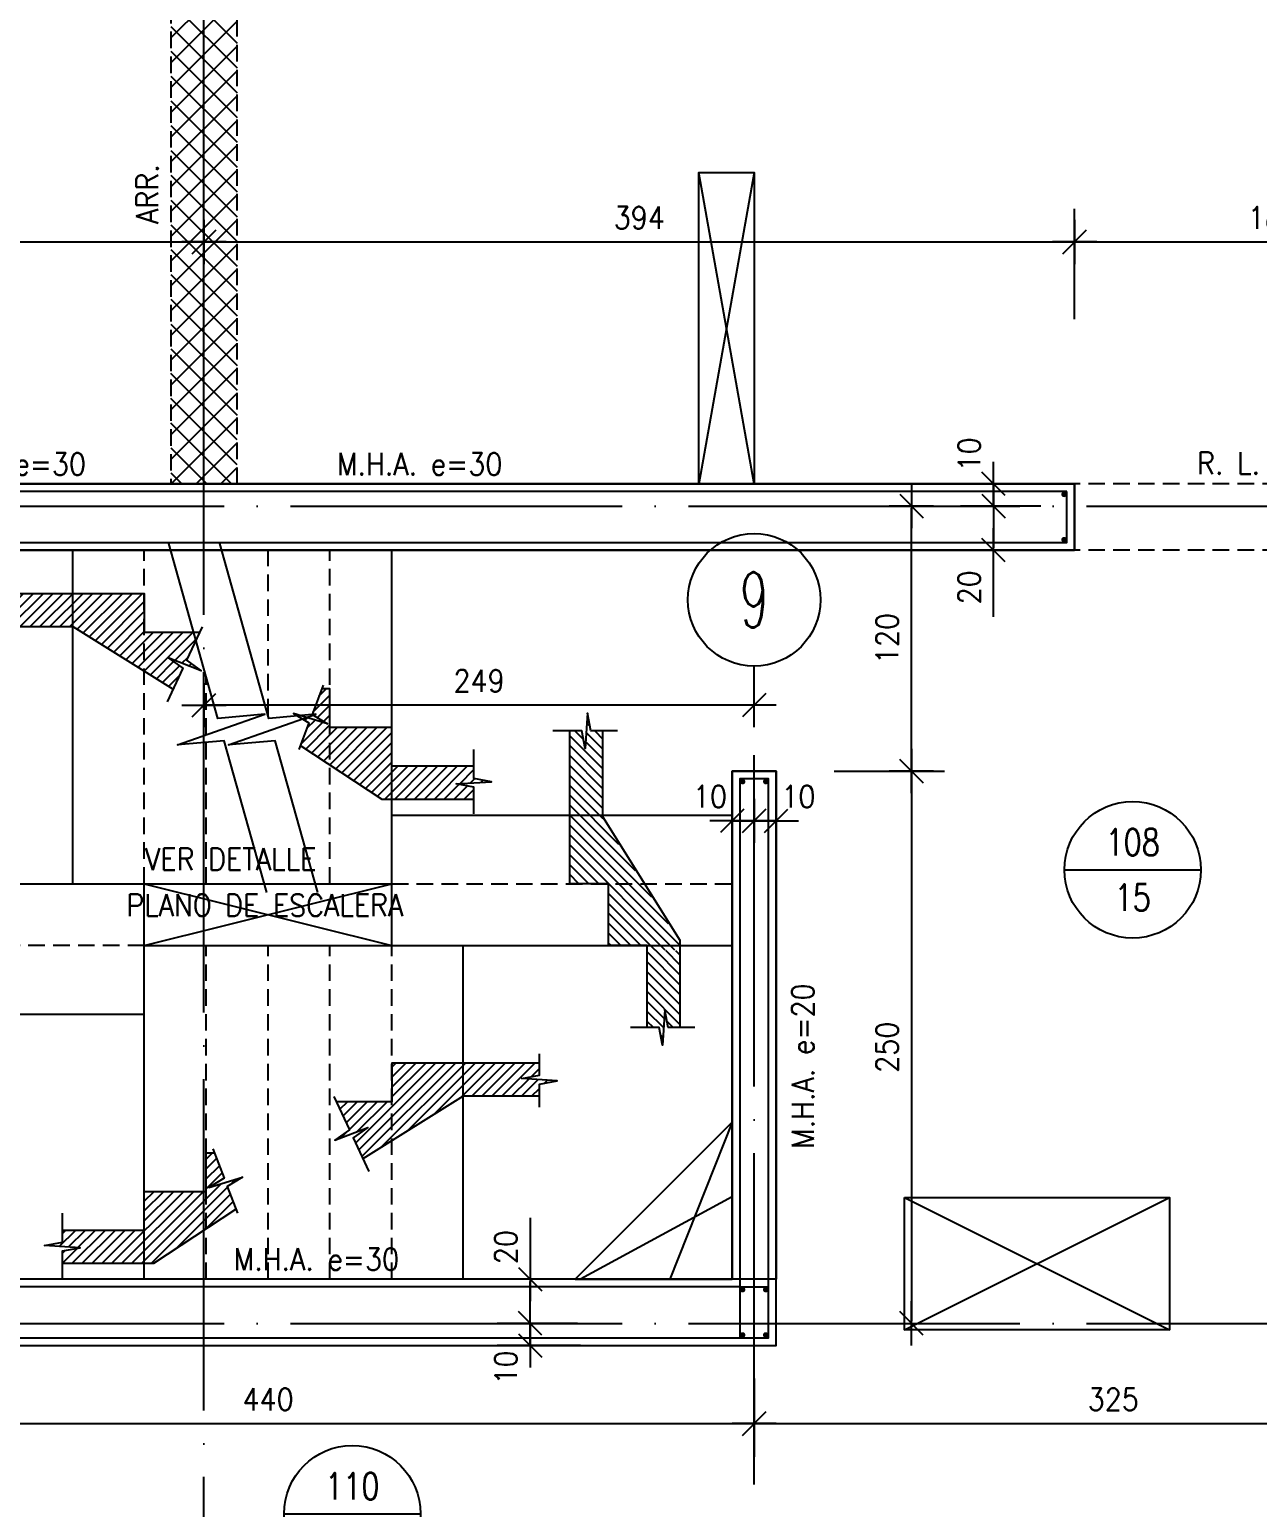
# Model space of a CAD drawing. Extents: x 2771 to 13802, y -1997 to 16878.
# Drawn here: x 5990 to 6545, y 5444 to 6113 of the extents above; entities that cross this region are included whole.
import ezdxf
from ezdxf.enums import TextEntityAlignment as Align

# ---------------------------------------------------------------- set-up
doc = ezdxf.new("R2010")
doc.units = 0
doc.header["$LTSCALE"] = 60
doc.header["$PDMODE"] = 1
doc.linetypes.add('EJES', pattern=[3, 2.5, -0.25, 0, -0.25])
doc.linetypes.add('HIDDEN2', pattern=[0.1875, 0.125, -0.0625])
doc.layers.get('0').update_dxf_attribs({"linetype": 'CONTINUOUS'})
doc.layers.get('DEFPOINTS').update_dxf_attribs({"linetype": 'CONTINUOUS'})
for name, color, linetype in [('AREA_MUROS', 6, 'CONTINUOUS'), ('ARRANQUES', 9, 'CONTINUOUS'), ('CAJA', 1, 'CONTINUOUS'), ('CAJAP', 3, 'HIDDEN2'), ('COTAS', 3, 'CONTINUOUS'), ('CRUCES', 9, 'CONTINUOUS'), ('EJES', 1, 'EJES'), ('MALLA', 1, 'CONTINUOUS'), ('MUROS', 4, 'CONTINUOUS'), ('REFUERZOS', 3, 'HIDDEN2'), ('SECCION', 1, 'CONTINUOUS'), ('SHAFT', 1, 'CONTINUOUS'), ('TEXTOS', 2, 'CONTINUOUS'), ('VIGAS', 2, 'CONTINUOUS')]:
    doc.layers.add(name, color=color, linetype=linetype)
doc.layers.add('RLA-LOSAS', color=3, linetype='CONTINUOUS', lineweight=9)
doc.styles.add('COTAS', font='romans.shx', dxfattribs={"width": 0.9})
doc.styles.add('ROMANS', font='romans.shx', dxfattribs={"width": 0.9, "height": 10})
doc.dimstyles.new('50', dxfattribs={"dimtxt": 10, "dimasz": 1, "dimexe": 15, "dimexo": 0, "dimgap": 6, "dimtad": 1, "dimdec": 8, "dimdsep": 46, "dimtxsty": 'COTAS', "dimblk": '$COTA$', "dimcen": 0.09, "dimdle": 10, "dimclrd": 256, "dimclre": 256, "dimclrt": 2, "dimadec": 0, "dimazin": 0, "dimtfac": 1, "dimtdec": 8, "dimtmove": 0, "dimatfit": 2, "dimfxl": 35, "dimfxlon": 1, "dimtolj": 1, "dimarcsym": 0})

# ---------------------------------------------------------------- blocks, each defined once
blk = doc.blocks.new('$COTA$')
at = {"layer": 'COTAS'}
for p, q in [((0, -10), (0, 10)), ((10, 0), (-10, 0)), ((5.3, 5.3), (-5.3, -5.3))]:
    blk.add_line(p, q, dxfattribs=at)
blk = doc.blocks.new('*D32')
at = {"layer": 'COTAS', "lineweight": -2, "transparency": 16777216}
for p, q in [((5877.46, 5502.7), (5877.46, 5467.31)), ((6317.46, 5502.7), (6317.46, 5467.31)), ((5878.46, 5482.31), (6316.46, 5482.31))]:
    blk.add_line(p, q, dxfattribs=at)
at = {"layer": 'DEFPOINTS', "color": 0, "transparency": 16777216}
for p in [(5877.46, 5502.7), (6317.46, 5502.7), (6317.46, 5482.31)]:
    blk.add_point(p, dxfattribs=at)
at = {"layer": 'COTAS', "lineweight": -2, "transparency": 16777216, "rotation": 180}
blk.add_blockref('$COTA$', (5877.46, 5482.31), dxfattribs=at)
at = {"layer": 'COTAS', "lineweight": -2, "transparency": 16777216}
blk.add_blockref('$COTA$', (6317.46, 5482.31), dxfattribs=at)
at = {"layer": 'COTAS', "color": 2, "transparency": 16777216, "insert": (6097.46, 5493.31), "char_height": 10, "attachment_point": 5, "style": 'COTAS'}
blk.add_mtext('\\A1;440', dxfattribs=at)
blk = doc.blocks.new('*D34')
at = {"layer": 'COTAS', "lineweight": -2, "transparency": 16777216}
for p, q in [((6353.61, 5777.71), (6403.61, 5777.71)), ((6388.61, 5776.71), (6388.61, 5528.71)), ((6385.46, 5527.71), (6403.61, 5527.71))]:
    blk.add_line(p, q, dxfattribs=at)
at = {"layer": 'DEFPOINTS', "color": 0, "transparency": 16777216}
for p in [(6327.46, 5777.71), (6385.46, 5527.71), (6388.61, 5527.71)]:
    blk.add_point(p, dxfattribs=at)
at = {"layer": 'COTAS', "lineweight": -2, "transparency": 16777216}
for p, rotation in [((6388.61, 5777.71), 90), ((6388.61, 5527.71), 270)]:
    blk.add_blockref('$COTA$', p, dxfattribs=dict(at, rotation=rotation))
at = {"layer": 'COTAS', "color": 2, "transparency": 16777216, "insert": (6377.61, 5652.71), "char_height": 10, "attachment_point": 5, "rotation": 90, "style": 'COTAS'}
blk.add_mtext('\\A1;250', dxfattribs=at)
blk = doc.blocks.new('*D60')
at = {"layer": 'COTAS', "lineweight": -2, "transparency": 16777216}
for p, q in [((5877.46, 5982.23), (5877.46, 6032.23)), ((6068.46, 5982.23), (6068.46, 6032.23)), ((5878.46, 6017.23), (6067.46, 6017.23))]:
    blk.add_line(p, q, dxfattribs=at)
at = {"layer": 'DEFPOINTS', "color": 0, "transparency": 16777216}
for p in [(6068.46, 6017.23), (5877.46, 5972.07), (6068.46, 5972.4)]:
    blk.add_point(p, dxfattribs=at)
at = {"layer": 'COTAS', "lineweight": -2, "transparency": 16777216, "rotation": 180}
blk.add_blockref('$COTA$', (5877.46, 6017.23), dxfattribs=at)
at = {"layer": 'COTAS', "lineweight": -2, "transparency": 16777216}
blk.add_blockref('$COTA$', (6068.46, 6017.23), dxfattribs=at)
at = {"layer": 'COTAS', "color": 2, "transparency": 16777216, "insert": (5972.96, 6028.23), "char_height": 10, "attachment_point": 5, "style": 'COTAS'}
blk.add_mtext('\\A1;191', dxfattribs=at)
blk = doc.blocks.new('*D61')
at = {"layer": 'COTAS', "lineweight": -2, "transparency": 16777216}
for p, q in [((6068.46, 5982.23), (6068.46, 6032.23)), ((6462.46, 5982.23), (6462.46, 6032.23)), ((6069.46, 6017.23), (6461.46, 6017.23))]:
    blk.add_line(p, q, dxfattribs=at)
at = {"layer": 'DEFPOINTS', "color": 0, "transparency": 16777216}
for p in [(6462.46, 6017.23), (6462.46, 5974.4), (6068.46, 5972.4)]:
    blk.add_point(p, dxfattribs=at)
at = {"layer": 'COTAS', "lineweight": -2, "transparency": 16777216, "rotation": 180}
blk.add_blockref('$COTA$', (6068.46, 6017.23), dxfattribs=at)
at = {"layer": 'COTAS', "lineweight": -2, "transparency": 16777216}
blk.add_blockref('$COTA$', (6462.46, 6017.23), dxfattribs=at)
at = {"layer": 'COTAS', "color": 2, "transparency": 16777216, "insert": (6265.46, 6028.23), "char_height": 10, "attachment_point": 5, "style": 'COTAS'}
blk.add_mtext('\\A1;394', dxfattribs=at)
blk = doc.blocks.new('$EJE$')
at = {"color": 6}
blk.add_circle((0, 0), 30, dxfattribs=at)
at = {"color": 6, "style": 'COTAS', "width": 0.6}
blk.add_attdef('EJE', text='', height=25, dxfattribs=at).set_placement((0, 0), align=Align.MIDDLE)
blk = doc.blocks.new('*D124')
at = {"layer": 'COTAS', "lineweight": -2, "transparency": 16777216}
for p, q in [((6317.46, 5743.21), (6317.46, 5770.2)), ((6327.46, 5741.86), (6327.46, 5770.2)), ((6316.46, 5755.2), (6315.46, 5755.2)), ((6317.46, 5755.2), (6327.46, 5755.2)), ((6328.46, 5755.2), (6329.46, 5755.2))]:
    blk.add_line(p, q, dxfattribs=at)
at = {"layer": 'DEFPOINTS', "color": 0, "transparency": 16777216}
for p in [(6327.46, 5755.2), (6317.46, 5743.21), (6327.46, 5741.86)]:
    blk.add_point(p, dxfattribs=at)
at = {"layer": 'COTAS', "lineweight": -2, "transparency": 16777216}
blk.add_blockref('$COTA$', (6317.46, 5755.2), dxfattribs=at)
at = {"layer": 'COTAS', "lineweight": -2, "transparency": 16777216, "rotation": 180}
blk.add_blockref('$COTA$', (6327.46, 5755.2), dxfattribs=at)
at = {"layer": 'COTAS', "color": 2, "transparency": 16777216, "insert": (6337.46, 5766.2), "char_height": 10, "attachment_point": 5, "style": 'COTAS'}
blk.add_mtext('\\A1;10', dxfattribs=at)
blk = doc.blocks.new('*D131')
at = {"layer": 'COTAS', "lineweight": -2, "transparency": 16777216}
for p, q in [((6462.46, 5982.23), (6462.46, 6032.23)), ((6642.46, 5982.28), (6642.46, 6032.23)), ((6463.46, 6017.23), (6641.46, 6017.23))]:
    blk.add_line(p, q, dxfattribs=at)
at = {"layer": 'DEFPOINTS', "color": 0, "transparency": 16777216}
for p in [(6642.46, 6017.23), (6642.46, 5982.28), (6462.46, 5975.9)]:
    blk.add_point(p, dxfattribs=at)
at = {"layer": 'COTAS', "lineweight": -2, "transparency": 16777216, "rotation": 180}
blk.add_blockref('$COTA$', (6462.46, 6017.23), dxfattribs=at)
at = {"layer": 'COTAS', "lineweight": -2, "transparency": 16777216}
blk.add_blockref('$COTA$', (6642.46, 6017.23), dxfattribs=at)
at = {"layer": 'COTAS', "color": 2, "transparency": 16777216, "insert": (6552.46, 6028.23), "char_height": 10, "attachment_point": 5, "style": 'COTAS'}
blk.add_mtext('\\A1;180', dxfattribs=at)
blk = doc.blocks.new('*D136')
at = {"layer": 'COTAS', "lineweight": -2, "transparency": 16777216}
for p, q in [((6317.46, 5502.7), (6317.46, 5467.31)), ((6642.46, 5502.7), (6642.46, 5467.31)), ((6318.46, 5482.31), (6641.46, 5482.31))]:
    blk.add_line(p, q, dxfattribs=at)
at = {"layer": 'DEFPOINTS', "color": 0, "transparency": 16777216}
for p in [(6317.46, 5502.7), (6642.46, 5502.7), (6642.46, 5482.31)]:
    blk.add_point(p, dxfattribs=at)
at = {"layer": 'COTAS', "lineweight": -2, "transparency": 16777216, "rotation": 180}
blk.add_blockref('$COTA$', (6317.46, 5482.31), dxfattribs=at)
at = {"layer": 'COTAS', "lineweight": -2, "transparency": 16777216}
blk.add_blockref('$COTA$', (6642.46, 5482.31), dxfattribs=at)
at = {"layer": 'COTAS', "color": 2, "transparency": 16777216, "insert": (6479.96, 5493.31), "char_height": 10, "attachment_point": 5, "style": 'COTAS'}
blk.add_mtext('\\A1;325', dxfattribs=at)
blk = doc.blocks.new('*D146')
at = {"layer": 'COTAS', "lineweight": -2, "transparency": 16777216}
for p, q in [((6237.55, 5527.71), (6201.09, 5527.71)), ((6216.09, 5528.71), (6216.09, 5529.71)), ((6216.09, 5527.71), (6216.09, 5517.71)), ((6238.91, 5517.71), (6201.09, 5517.71)), ((6216.09, 5516.71), (6216.09, 5515.71))]:
    blk.add_line(p, q, dxfattribs=at)
at = {"layer": 'DEFPOINTS', "color": 0, "transparency": 16777216}
for p in [(6237.55, 5527.71), (6216.09, 5517.71), (6238.91, 5517.71)]:
    blk.add_point(p, dxfattribs=at)
at = {"layer": 'COTAS', "lineweight": -2, "transparency": 16777216}
for p, rotation in [((6216.09, 5527.71), 270), ((6216.09, 5517.71), 90)]:
    blk.add_blockref('$COTA$', p, dxfattribs=dict(at, rotation=rotation))
at = {"layer": 'COTAS', "color": 2, "transparency": 16777216, "insert": (6205.09, 5507.71), "char_height": 10, "attachment_point": 5, "rotation": 90, "style": 'COTAS'}
blk.add_mtext('\\A1;10', dxfattribs=at)
blk = doc.blocks.new('*D149')
at = {"layer": 'COTAS', "lineweight": -2, "transparency": 16777216}
for p, q in [((6448.61, 5907.71), (6410.8, 5907.71)), ((6425.8, 5908.71), (6425.8, 5909.71)), ((6425.8, 5897.71), (6425.8, 5907.71)), ((6447.25, 5897.71), (6410.8, 5897.71)), ((6425.8, 5896.71), (6425.8, 5895.71))]:
    blk.add_line(p, q, dxfattribs=at)
at = {"layer": 'DEFPOINTS', "color": 0, "transparency": 16777216}
for p in [(6425.8, 5907.71), (6448.61, 5907.71), (6447.25, 5897.71)]:
    blk.add_point(p, dxfattribs=at)
at = {"layer": 'COTAS', "lineweight": -2, "transparency": 16777216}
for p, rotation in [((6425.8, 5907.71), 270), ((6425.8, 5897.71), 90)]:
    blk.add_blockref('$COTA$', p, dxfattribs=dict(at, rotation=rotation))
at = {"layer": 'COTAS', "color": 2, "transparency": 16777216, "insert": (6414.8, 5921.06), "char_height": 10, "attachment_point": 5, "rotation": 90, "style": 'COTAS'}
blk.add_mtext('\\A1;10', dxfattribs=at)
blk = doc.blocks.new('*D176')
at = {"layer": 'COTAS', "lineweight": -2, "transparency": 16777216}
for p, q in [((6216.09, 5575.49), (6216.09, 5547.71)), ((6238.91, 5547.71), (6201.09, 5547.71)), ((6216.09, 5528.71), (6216.09, 5546.71)), ((6237.55, 5527.71), (6201.09, 5527.71))]:
    blk.add_line(p, q, dxfattribs=at)
at = {"layer": 'DEFPOINTS', "color": 0, "transparency": 16777216}
for p in [(6216.09, 5547.71), (6238.91, 5547.71), (6237.55, 5527.71)]:
    blk.add_point(p, dxfattribs=at)
at = {"layer": 'COTAS', "lineweight": -2, "transparency": 16777216}
for p, rotation in [((6216.09, 5547.71), 90), ((6216.09, 5527.71), 270)]:
    blk.add_blockref('$COTA$', p, dxfattribs=dict(at, rotation=rotation))
at = {"layer": 'COTAS', "color": 2, "transparency": 16777216, "insert": (6205.09, 5562.21), "char_height": 10, "attachment_point": 5, "rotation": 90, "style": 'COTAS'}
blk.add_mtext('\\A1;20', dxfattribs=at)
blk = doc.blocks.new('*D178')
at = {"layer": 'COTAS', "lineweight": -2, "transparency": 16777216}
for p, q in [((6068.46, 5806.57), (6068.46, 5822.52)), ((6317.46, 5806.57), (6317.46, 5822.52)), ((6316.46, 5807.52), (6069.46, 5807.52))]:
    blk.add_line(p, q, dxfattribs=at)
at = {"layer": 'DEFPOINTS', "color": 0, "transparency": 16777216}
for p in [(6068.46, 5807.52), (6068.46, 5806.57), (6317.46, 5806.57)]:
    blk.add_point(p, dxfattribs=at)
at = {"layer": 'COTAS', "lineweight": -2, "transparency": 16777216, "rotation": 180}
blk.add_blockref('$COTA$', (6068.46, 5807.52), dxfattribs=at)
at = {"layer": 'COTAS', "lineweight": -2, "transparency": 16777216}
blk.add_blockref('$COTA$', (6317.46, 5807.52), dxfattribs=at)
at = {"layer": 'COTAS', "color": 2, "transparency": 16777216, "insert": (6192.96, 5818.52), "char_height": 10, "attachment_point": 5, "style": 'COTAS'}
blk.add_mtext('\\A1;249', dxfattribs=at)
blk = doc.blocks.new('*D180')
at = {"layer": 'COTAS', "lineweight": -2, "transparency": 16777216}
for p, q in [((6307.46, 5741.86), (6307.46, 5770.2)), ((6317.46, 5743.21), (6317.46, 5770.2)), ((6306.46, 5755.2), (6305.46, 5755.2)), ((6317.46, 5755.2), (6307.46, 5755.2)), ((6318.46, 5755.2), (6319.46, 5755.2))]:
    blk.add_line(p, q, dxfattribs=at)
at = {"layer": 'DEFPOINTS', "color": 0, "transparency": 16777216}
for p in [(6307.46, 5755.2), (6307.46, 5741.86), (6317.46, 5743.21)]:
    blk.add_point(p, dxfattribs=at)
at = {"layer": 'COTAS', "lineweight": -2, "transparency": 16777216}
blk.add_blockref('$COTA$', (6307.46, 5755.2), dxfattribs=at)
at = {"layer": 'COTAS', "lineweight": -2, "transparency": 16777216, "rotation": 180}
blk.add_blockref('$COTA$', (6317.46, 5755.2), dxfattribs=at)
at = {"layer": 'COTAS', "color": 2, "transparency": 16777216, "insert": (6297.46, 5766.2), "char_height": 10, "attachment_point": 5, "style": 'COTAS'}
blk.add_mtext('\\A1;10', dxfattribs=at)
blk = doc.blocks.new('*D188')
at = {"layer": 'COTAS', "lineweight": -2, "transparency": 16777216}
for p, q in [((6447.25, 5897.71), (6410.8, 5897.71)), ((6425.8, 5896.71), (6425.8, 5878.71)), ((6449.97, 5877.71), (6410.8, 5877.71)), ((6425.8, 5847.59), (6425.8, 5877.71))]:
    blk.add_line(p, q, dxfattribs=at)
at = {"layer": 'DEFPOINTS', "color": 0, "transparency": 16777216}
for p in [(6447.25, 5897.71), (6425.8, 5877.71), (6449.97, 5877.71)]:
    blk.add_point(p, dxfattribs=at)
at = {"layer": 'COTAS', "lineweight": -2, "transparency": 16777216}
for p, rotation in [((6425.8, 5897.71), 90), ((6425.8, 5877.71), 270)]:
    blk.add_blockref('$COTA$', p, dxfattribs=dict(at, rotation=rotation))
at = {"layer": 'COTAS', "color": 2, "transparency": 16777216, "insert": (6414.8, 5860.88), "char_height": 10, "attachment_point": 5, "rotation": 90, "style": 'COTAS'}
blk.add_mtext('\\A1;20', dxfattribs=at)
blk = doc.blocks.new('LOSA')
at = {"color": 6, "linetype": 'Continuous'}
blk.add_line((-30.89, 0), (30.89, 0), dxfattribs=at)
at = {"color": 3, "linetype": 'Continuous'}
blk.add_circle((0, 0), 30.89, dxfattribs=at)
at = {"color": 2, "style": 'COTAS', "width": 0.8}
for tag, p in [('NUMERO', (0, 12.5)), ('E', (0, -12.5))]:
    blk.add_attdef(tag, text='', height=12, dxfattribs=at).set_placement(p, align=Align.MIDDLE)
at = {"layer": 'RLA-LOSAS', "style": 'COTAS', "flags": 1}
blk.add_attdef('DIRVER', text='', height=8.09, rotation=90, dxfattribs=at).set_placement((-30.45, 39.97), align=Align.MIDDLE)
at = {"layer": 'RLA-LOSAS', "linetype": 'ByBlock', "style": 'COTAS', "flags": 1}
blk.add_attdef('CUAVER', text='', height=8.09, rotation=90, dxfattribs=at).set_placement((-49.66, -4.86), align=Align.MIDDLE)
at = {"layer": 'RLA-LOSAS', "style": 'COTAS', "flags": 1}
blk.add_attdef('DIRHOR', text='', height=8.09, dxfattribs=at).set_placement((37.86, -29.26), align=Align.MIDDLE)
at = {"layer": 'RLA-LOSAS', "linetype": 'ByBlock', "style": 'COTAS', "flags": 1}
blk.add_attdef('CUAHOR', text='', height=8.09, dxfattribs=at).set_placement((-9.45, -47.67), align=Align.MIDDLE)
at = {"layer": 'RLA-LOSAS', "style": 'COTAS', "width": 0.7, "flags": 1}
blk.add_attdef('CONTRAFLECHA', text='', height=10, dxfattribs=at).set_placement((0, -67.5), align=Align.MIDDLE)
blk = doc.blocks.new('*D252')
at = {"layer": 'COTAS', "lineweight": -2, "transparency": 16777216}
for p, q in [((6353.61, 5897.71), (6403.61, 5897.71)), ((6388.61, 5778.71), (6388.61, 5896.71)), ((6353.61, 5777.71), (6403.61, 5777.71))]:
    blk.add_line(p, q, dxfattribs=at)
at = {"layer": 'DEFPOINTS', "color": 0, "transparency": 16777216}
for p in [(6350.61, 5897.71), (6388.61, 5897.71), (6353.61, 5777.71)]:
    blk.add_point(p, dxfattribs=at)
at = {"layer": 'COTAS', "lineweight": -2, "transparency": 16777216}
for p, rotation in [((6388.61, 5897.71), 90), ((6388.61, 5777.71), 270)]:
    blk.add_blockref('$COTA$', p, dxfattribs=dict(at, rotation=rotation))
at = {"layer": 'COTAS', "color": 2, "transparency": 16777216, "insert": (6377.61, 5837.71), "char_height": 10, "attachment_point": 5, "rotation": 90, "style": 'COTAS'}
blk.add_mtext('\\A1;120', dxfattribs=at)

msp = doc.modelspace()

# ---------------------------------------------------------------- hatches: boundary and pattern name
at = {"layer": 'ARRANQUES'}
h = msp.add_hatch(dxfattribs=at)
h.set_pattern_fill('ANSI37', color=9, scale=2.5, style=0)
h.paths.add_polyline_path([(6068.45585631, 6123.70691493), (6053.45585631, 6123.70691493), (6053.45585631, 5907.70691493), (6068.45585631, 5907.70691493)])
h.paths.add_polyline_path([(6083.45585631, 6123.70691493), (6068.45585631, 6123.70691493), (6068.45585631, 5907.70691493), (6083.45585631, 5907.70691493)])
at = {"layer": 'SECCION'}
h = msp.add_hatch(dxfattribs=at)
h.set_pattern_fill('ANSI31', color=9)
h.set_pattern_definition([(45, (-114726.9315, -71005.0008), (-2.24506403, 2.24506403), [])])
h.paths.add_polyline_path([(6009.15391292, 5843.11697482), (6009.15391292, 5858.11697482), (6041.45585631, 5858.11697482), (6041.45585631, 5822.92826019)])
h.paths.add_polyline_path([(5974.68267339, 5852.61697482), (5974.68267339, 5858.11697482), (6009.15391292, 5858.11697482), (6009.15391292, 5843.11697482), (5974.68267339, 5843.11697482), (5974.68267339, 5848.61697482), (5966.68267339, 5850.11697482), (5982.68267339, 5851.11697482)])
h.paths.add_polyline_path([(6066.49854055, 5840.61697482), (6060.59057828, 5827.89003778), (6067.21528044, 5823.16105045), (6052.28165903, 5828.99088334), (6058.9063612, 5824.261896), (6054.50214493, 5814.77432981), (6041.45585631, 5822.92826019), (6041.45585631, 5840.61697482)])
h = msp.add_hatch(dxfattribs=at)
h.set_pattern_fill('ANSI31', color=9)
h.set_pattern_definition([(45, (-3412.9374, -1005.3148), (-2.245064, 2.245064), [])])
h.paths.add_polyline_path([(6112.03259617, 5789.34290631), (6115.92415618, 5799.59364378), (6108.9773685, 5803.83535816), (6124.29062891, 5799.09151419), (6117.34384122, 5803.33322857), (6121.73201107, 5814.89208334), (6125.45585631, 5814.89208334), (6125.45585631, 5797.39208334), (6153.45585631, 5797.39208334), (6153.45585631, 5779.89208334), (6190.56190981, 5779.89208334), (6190.56190981, 5774.39208334), (6198.56190981, 5772.89208334), (6182.56190981, 5771.89208334), (6190.56190981, 5770.39208334), (6190.56190981, 5764.89208334), (6149.15391292, 5764.89208334)])
h = msp.add_hatch(dxfattribs=at)
h.set_pattern_fill('ANSI31', color=9, angle=90)
h.set_pattern_definition([(135, (1503.361, -5), (-2.245064, -2.245064), [])])
h.paths.add_polyline_path([(6249.0070609, 5795.87691061), (6243.5070609, 5795.87691061), (6242.0070609, 5803.87691061), (6241.0070609, 5787.87691061), (6239.5070609, 5795.87691061), (6234.0070609, 5795.87691061), (6234.0070609, 5757.70691493), (6249.0070609, 5757.70691493)])
h.paths.add_polyline_path([(6249.0070609, 5756.00885833), (6249.0070609, 5757.70691493), (6234.0070609, 5757.70691493), (6234.0070609, 5726.70691493), (6251.5070609, 5726.70691493), (6267.32077552, 5726.70691493)])
h.paths.add_polyline_path([(6251.5070609, 5698.70691493), (6269.0070609, 5698.70691493), (6269.0070609, 5696.70691493), (6269.3373941, 5696.70691493), (6284.0070609, 5696.20691493), (6284.0070609, 5700.00885833), (6267.32077552, 5726.70691493), (6251.5070609, 5726.70691493)])
h.paths.add_polyline_path([(6278.5070609, 5661.60086144), (6284.0070609, 5661.60086144), (6284.0070609, 5696.70691493), (6269.0070609, 5696.70691493), (6269.0070609, 5661.60086144), (6274.5070609, 5661.60086144), (6276.0070609, 5653.60086144), (6277.0070609, 5669.60086144)])
h = msp.add_hatch(dxfattribs=at)
h.set_pattern_fill('ANSI31', color=9)
h.set_pattern_definition([(45, (-114751.464, -71217.6046), (-2.24506403, 2.24506403), [])])
h.paths.add_polyline_path([(6185.75779971, 5630.51314103), (6185.75779971, 5645.51314103), (6153.45585631, 5645.51314103), (6153.45585631, 5610.32442641)])
h.paths.add_polyline_path([(6220.22903924, 5640.01314103), (6220.22903924, 5645.51314103), (6185.75779971, 5645.51314103), (6185.75779971, 5630.51314103), (6220.22903924, 5630.51314103), (6220.22903924, 5636.01314103), (6228.22903924, 5637.51314103), (6212.22903924, 5638.51314103)])
h.paths.add_polyline_path([(6128.41317207, 5628.01314103), (6134.32113435, 5615.286204), (6127.69643218, 5610.55721666), (6142.6300536, 5616.38704955), (6136.00535143, 5611.65806221), (6140.4095677, 5602.17049602), (6153.45585631, 5610.32442641), (6153.45585631, 5628.01314103)])
h = msp.add_hatch(dxfattribs=at)
h.set_pattern_fill('ANSI31', color=9)
h.set_pattern_definition([(45, (-3437.47, -1215.2493), (-2.245064, 2.245064), [])])
h.paths.add_polyline_path([(6082.87911646, 5579.40839652), (6078.98755644, 5589.65913399), (6085.93434413, 5593.90084837), (6070.62108372, 5589.1570044), (6077.56787141, 5593.39871878), (6073.17970156, 5604.95757355), (6069.45585631, 5604.95757355), (6069.45585631, 5587.45757355), (6041.45585631, 5587.45757355), (6041.45585631, 5569.95757355), (6004.34980282, 5569.95757355), (6004.34980282, 5564.45757355), (5996.34980282, 5562.95757355), (6012.34980282, 5561.95757355), (6004.34980282, 5560.45757355), (6004.34980282, 5554.95757355), (6045.75779971, 5554.95757355)])

# ---------------------------------------------------------------- linework, layer by layer
at = {"layer": 'AREA_MUROS'}
for points in [[(6462.45585631, 5907.70691493), (6462.45585631, 5877.70691493), (5867.45585631, 5877.70691493), (5867.45585631, 5907.70691493), (6462.45585631, 5907.70691493)], [(6307.45585631, 5777.70691493), (6327.45585631, 5777.70691493), (6327.45585631, 5547.70691493), (6307.45585631, 5547.70691493), (6307.45585631, 5777.70691493)], [(5867.45585631, 5547.70691493), (5867.45585631, 5517.70691493), (6327.45585631, 5517.70691493), (6327.45585631, 5547.70691493), (5867.45585631, 5547.70691493)]]:
    msp.add_lwpolyline(points, dxfattribs=at)
at = {"layer": 'ARRANQUES', "color": 2, "linetype": 'HIDDEN2'}
msp.add_lwpolyline([(6053.45585631, 5907.70691493), (6083.45585631, 5907.70691493), (6083.45585631, 6123.70691493), (6053.45585631, 6123.70691493)], close=True, dxfattribs=at)
at = {"layer": 'CAJA'}
msp.add_line((6307.45585631, 5732.70691493), (6307.45585631, 5747.70691493), dxfattribs=at)
at = {"layer": 'CAJAP'}
for p, q in [((6041.45585631, 5726.70691493), (6041.45585631, 5877.70691493)), ((6097.45585631, 5802.94664634), (6097.45585631, 5877.70691493)), ((6125.45585631, 5726.70691493), (6125.45585631, 5877.70691493)), ((6069.45585631, 5726.70691493), (6069.45585631, 5820.39690654)), ((6153.45585631, 5726.70691493), (6307.45585631, 5726.70691493)), ((6041.45585631, 5698.70691493), (5887.45585631, 5698.70691493)), ((6069.45585631, 5547.70691493), (6069.45585631, 5698.70691493)), ((6097.45585631, 5547.70691493), (6097.45585631, 5698.70691493)), ((6125.45585631, 5547.70691493), (6125.45585631, 5698.70691493)), ((6153.45585631, 5547.70691493), (6153.45585631, 5698.70691493))]:
    msp.add_line(p, q, dxfattribs=at)
at = {"layer": 'CRUCES'}
for p, q in [((6317.45585631, 6048.70691493), (6292.45585631, 5907.70691493)), ((6317.45585631, 5907.70691493), (6292.45585631, 6048.70691493)), ((6041.45585631, 5726.70691493), (6153.45585631, 5698.70691493)), ((6041.45585631, 5698.70691493), (6153.45585631, 5726.70691493)), ((6307.45585631, 5618.70691493), (6279.25391449, 5547.70691493)), ((6307.45585631, 5584.99073973), (6238.90612064, 5547.70691493)), ((6385.45585631, 5524.70691493), (6505.45585631, 5584.70691493)), ((6385.45585631, 5584.70691493), (6505.45585631, 5524.70691493))]:
    msp.add_line(p, q, dxfattribs=at)
for points in [[(6096.9369058, 5722.72899131), (6077.59798034, 5791.45971915), (6056.3983248, 5789.56938681), (6095.96460089, 5803.4186852), (6074.76494535, 5801.52835286), (6052.48628835, 5880.70691493)], [(6120.02688532, 5722.72899131), (6100.68795985, 5791.45971915), (6079.48830431, 5789.56938681), (6119.05458041, 5803.4186852), (6097.85492486, 5801.52835286), (6075.57626787, 5880.70691493)]]:
    msp.add_lwpolyline(points, dxfattribs=at)
at = {"layer": 'EJES'}
for points in [[(6068.45585631, 4407.70691493), (6068.45585631, 6873.70691493)], [(3946.45585631, 5897.70691493), (7044.95585631, 5897.70691493)], [(6317.45585631, 5454.78368837), (6317.45585631, 5825.23172331)], [(3946.45585631, 5527.70691493), (7044.95585631, 5527.70691493)]]:
    msp.add_lwpolyline(points, dxfattribs=at)
at = {"layer": 'MALLA'}
for q in [(6323.95585631, 5544.20691493), (6310.95585631, 5521.20691493)]:
    msp.add_line((6310.95585631, 5544.20691493), q, dxfattribs=at)
msp.add_lwpolyline([(6458.95585631, 5904.20691493), (5674.95585631, 5904.20691493), (5674.95585631, 5891.20691493), (5870.95585631, 5891.20691493), (5870.95585631, 5534.20691493), (5674.95585631, 5534.20691493), (5674.95585631, 5521.20691493), (6323.95585631, 5521.20691493), (6323.95585631, 5774.20691493), (6310.95585631, 5774.20691493), (6310.95585631, 5544.20691493), (5883.95585631, 5544.20691493), (5883.95585631, 5881.20691493), (6458.95585631, 5881.20691493)], close=True, dxfattribs=at)
at = {"layer": 'MALLA', "const_width": 1.25}
for points in [[(6457.08085631, 5902.95691493, -1), (6458.33085631, 5902.95691493, -1)], [(6457.08085631, 5882.45691493, -1), (6458.33085631, 5882.45691493, -1)], [(6311.58085631, 5772.95691493, -1), (6312.83085631, 5772.95691493, -1)], [(6322.08085631, 5772.95691493, -1), (6323.33085631, 5772.95691493, -1)], [(6311.58085631, 5542.95691493, -1), (6312.83085631, 5542.95691493, -1)], [(6322.08085631, 5542.95691493, -1), (6323.33085631, 5542.95691493, -1)], [(6311.58085631, 5522.45691493, -1), (6312.83085631, 5522.45691493, -1)], [(6322.08085631, 5522.45691493, -1), (6323.33085631, 5522.45691493, -1)]]:
    msp.add_lwpolyline(points, format="xyb", close=True, dxfattribs=at)
at = {"layer": 'MUROS'}
msp.add_lwpolyline([(6462.45585631, 5907.70691493), (5671.45585631, 5907.70691493), (5671.45585631, 5887.70691493), (5867.45585631, 5887.70691493), (5867.45585631, 5537.70691493), (5671.45585631, 5537.70691493), (5671.45585631, 5517.70691493), (6327.45585631, 5517.70691493), (6327.45585631, 5777.70691493), (6307.45585631, 5777.70691493), (6307.45585631, 5547.70691493), (5887.45585631, 5547.70691493), (5887.45585631, 5877.70691493), (6462.45585631, 5877.70691493)], close=True, dxfattribs=at)
at = {"layer": 'REFUERZOS'}
for p, q in [((6622.45585631, 5907.70691493), (6462.45585631, 5907.70691493)), ((6622.45585631, 5877.70691493), (6462.45585631, 5877.70691493))]:
    msp.add_line(p, q, dxfattribs=at)
at = {"layer": 'SECCION'}
for points in [[(5974.68267339, 5858.11697482), (6041.45585631, 5858.11697482), (6041.45585631, 5840.61697482), (6066.49854055, 5840.61697482)], [(5974.68267339, 5843.11697482), (6009.15391292, 5843.11697482), (6054.50214493, 5814.77432981)], [(6190.56190981, 5779.89208334), (6153.45585631, 5779.89208334), (6153.45585631, 5797.39208334), (6125.45585631, 5797.39208334), (6125.45585631, 5814.89208334), (6121.73201107, 5814.89208334)], [(6269.0070609, 5661.60086144), (6269.0070609, 5698.70691493), (6251.5070609, 5698.70691493), (6251.5070609, 5726.70691493), (6234.0070609, 5726.70691493), (6234.0070609, 5795.87691061)], [(6284.0070609, 5661.60086144), (6284.0070609, 5701.00885833), (6249.0070609, 5757.00885833), (6249.0070609, 5795.87691061)], [(6190.56190981, 5764.89208334), (6149.15391292, 5764.89208334), (6112.03259617, 5789.34290631)], [(6220.22903924, 5645.51314103), (6153.45585631, 5645.51314103), (6153.45585631, 5628.01314103), (6128.41317207, 5628.01314103)], [(6220.22903924, 5630.51314103), (6185.75779971, 5630.51314103), (6140.4095677, 5602.17049602)], [(6004.34980282, 5569.95757355), (6041.45585631, 5569.95757355), (6041.45585631, 5587.45757355), (6069.45585631, 5587.45757355), (6069.45585631, 5604.95757355), (6073.17970156, 5604.95757355)], [(6004.34980282, 5554.95757355), (6045.75779971, 5554.95757355), (6082.87911646, 5579.40839652)]]:
    msp.add_lwpolyline(points, dxfattribs=at)
at = {"layer": 'SECCION', "color": 9}
for points in [[(6067.63971932, 5843.07530302), (6060.59057828, 5827.89003778), (6067.21528044, 5823.16105045), (6052.28165903, 5828.99088334), (6058.9063612, 5824.261896), (6051.85722016, 5809.07663076)], [(6122.38650792, 5816.61609), (6117.34384122, 5803.33322857), (6124.29062891, 5799.09151419), (6108.9773685, 5803.83535816), (6115.92415618, 5799.59364378), (6111.33016285, 5787.49263045)], [(6255.59704506, 5795.87691061), (6243.5070609, 5795.87691061), (6242.0070609, 5803.87691061), (6241.0070609, 5787.87691061), (6239.5070609, 5795.87691061), (6226.40882929, 5795.87691061)], [(6190.56190981, 5758.30209917), (6190.56190981, 5770.39208334), (6182.56190981, 5771.89208334), (6198.56190981, 5772.89208334), (6190.56190981, 5774.39208334), (6190.56190981, 5787.49031495)], [(6290.59704506, 5661.60086144), (6278.5070609, 5661.60086144), (6277.0070609, 5669.60086144), (6276.0070609, 5653.60086144), (6274.5070609, 5661.60086144), (6261.40882929, 5661.60086144)], [(6220.22903924, 5625.51314103), (6220.22903924, 5636.01314103), (6228.22903924, 5637.51314103), (6212.22903924, 5638.51314103), (6220.22903924, 5640.01314103), (6220.22903924, 5649.75516515)], [(6127.27199331, 5630.47146923), (6134.32113435, 5615.286204), (6127.69643218, 5610.55721666), (6142.6300536, 5616.38704955), (6136.00535143, 5611.65806221), (6143.05449247, 5596.47279698)], [(6072.52520471, 5606.68158021), (6077.56787141, 5593.39871878), (6070.62108372, 5589.1570044), (6085.93434413, 5593.90084837), (6078.98755644, 5589.65913399), (6083.58154978, 5577.55812067)], [(6004.34980282, 5548.36758938), (6004.34980282, 5560.45757355), (6012.34980282, 5561.95757355), (5996.34980282, 5562.95757355), (6004.34980282, 5564.45757355), (6004.34980282, 5577.55580516)]]:
    msp.add_lwpolyline(points, dxfattribs=at)
at = {"layer": 'SHAFT'}
for points in [[(6317.45585631, 5907.70691493), (6292.45585631, 5907.70691493), (6292.45585631, 6048.70691493), (6317.45585631, 6048.70691493)], [(6307.45585631, 5547.70691493), (6307.45585631, 5618.70691493), (6236.45585631, 5547.70691493)], [(6385.45585631, 5584.70691493), (6505.45585631, 5584.70691493), (6505.45585631, 5524.70691493), (6385.45585631, 5524.70691493)]]:
    msp.add_lwpolyline(points, close=True, dxfattribs=at)
at = {"layer": 'VIGAS'}
for p, q in [((6009.15391292, 5726.70691493), (6009.15391292, 5877.70691493)), ((6153.45585631, 5726.70691493), (6153.45585631, 5877.70691493)), ((6153.45585631, 5757.70691493), (6307.45585631, 5757.70691493)), ((6307.45585631, 5732.70691493), (6307.45585631, 5757.70691493)), ((5887.45585631, 5726.70691493), (6041.45585631, 5726.70691493)), ((6041.45585631, 5726.70691493), (6153.45585631, 5726.70691493)), ((6041.45585631, 5698.70691493), (6041.45585631, 5726.70691493)), ((6153.45585631, 5698.70691493), (6153.45585631, 5726.70691493)), ((6041.45585631, 5547.70691493), (6041.45585631, 5698.70691493)), ((6041.45585631, 5698.70691493), (6153.45585631, 5698.70691493)), ((6153.45585631, 5698.70691493), (6307.45585631, 5698.70691493)), ((6185.75779971, 5547.70691493), (6185.75779971, 5698.70691493)), ((5887.45585631, 5667.70691493), (6041.45585631, 5667.70691493))]:
    msp.add_line(p, q, dxfattribs=at)

# ---------------------------------------------------------------- block references
for name, p, values in [('$EJE$', (6317.45585631, 5855.23172331), {'EJE': '9'}), ('LOSA', (6488.75608491, 5733.00871237), {'NUMERO': '108', 'E': '15'}), ('LOSA', (6135.56172369, 5441.49665451), {'NUMERO': '110', 'E': '15'})]:
    msp.add_blockref(name, p).add_auto_attribs(values)

# ---------------------------------------------------------------- texts
at = {"layer": 'TEXTOS', "style": 'ROMANS', "width": 0.9}
for s, p in [('ARR.', (6042.77058654, 6038.91550065)), ('M.H.A. e=20', (6339.45585631, 5644.16166593))]:
    msp.add_text(s, height=10, rotation=90, dxfattribs=at).set_placement(p, align=Align.MIDDLE)
for s, p in [('M.H.A. e=30', (5977.63967976, 5916.70691493)), ('M.H.A. e=30', (6166.10868052, 5916.70691493)), ('R. L.', (6532.15742685, 5917.06673353)), ('VER DETALLE  ', (6086.74570664, 5737.868012)), (' PLANO DE ESCALERA', (6092.92107738, 5716.98119852)), ('M.H.A. e=30', (6119.36834038, 5556.71350563))]:
    msp.add_text(s, height=10, dxfattribs=at).set_placement(p, align=Align.MIDDLE)

# ---------------------------------------------------------------- dimensions: what is measured, and where the dimension line sits
at = {"layer": 'COTAS'}
for base, p1, p2, picture, middle in [((6068.4558563143, 6017.2344090487), (5877.4558563143, 5972.0705020659), (6068.4558563143, 5972.397539949), '*D60', (5972.9558563143, 6028.2344090487)), ((6462.4558563143, 6017.2344090487), (6068.4558563143, 5972.397539949), (6462.4558563143, 5974.397539949), '*D61', (6265.4558563143, 6028.2344090487)), ((6317.4558563143, 5482.3140779165), (5877.4558563143, 5502.6974964591), (6317.4558563143, 5502.6974964591), '*D32', (6097.4558563143, 5493.3140779165))]:
    dim = msp.add_linear_dim(base=base, p1=p1, p2=p2, dimstyle='50', override={"dimtmove": 1}, dxfattribs=at)
    dim.commit()
    dim.dimension.update_dxf_attribs({"geometry": picture, "text_midpoint": middle})
for base, p1, p2, picture, middle in [((6642.4558563143, 6017.2344090487), (6462.4558563143, 5975.897539949), (6642.4558563143, 5982.2824268815), '*D131', (6552.4558563143, 6028.2344090487)), ((6068.4558563143, 5807.5242157274), (6317.4558563143, 5806.5731736584), (6068.4558563143, 5806.5731736584), '*D178', (6192.9558563143, 5818.5242157274)), ((6642.4558563143, 5482.3140779165), (6317.4558563143, 5502.6974964591), (6642.4558563143, 5502.6974964591), '*D136', (6479.9558563143, 5493.3140779165))]:
    dim = msp.add_linear_dim(base=base, p1=p1, p2=p2, dimstyle='50', dxfattribs=at)
    dim.commit()
    dim.dimension.update_dxf_attribs({"geometry": picture, "text_midpoint": middle})
for base, p1, p2, angle, picture, middle in [((6425.7984309467, 5907.7069149326), (6447.2549294884, 5897.7069149326), (6448.6127170585, 5907.7069149326), 90, '*D149', (6425.7984309467, 5921.0605936406)), ((6425.7984309467, 5877.7069149326), (6447.2549294884, 5897.7069149326), (6449.9705046286, 5877.7069149326), 270, '*D188', (6425.7984309467, 5860.8777602318)), ((6307.4558563143, 5755.1985667262), (6317.4558563143, 5743.2134438959), (6307.4558563143, 5741.8556563258), 180, '*D180', (6297.4558563143, 5755.1985667262)), ((6216.0918345305, 5547.7069149326), (6237.5483330722, 5527.7069149326), (6238.9061206423, 5547.7069149326), 90, '*D176', (6216.0918345305, 5562.2068539744)), ((6216.0918345305, 5517.7069149326), (6237.5483330722, 5527.7069149326), (6238.9061206423, 5517.7069149326), 270, '*D146', (6216.0918345305, 5507.7069149326))]:
    dim = msp.add_linear_dim(base=base, p1=p1, p2=p2, angle=angle, dimstyle='50', override={"dimtmove": 1}, dxfattribs=at)
    dim.commit()
    dim.dimension.update_dxf_attribs({"geometry": picture, "text_midpoint": middle, "dimtype": 160})
for base, p1, p2, picture, middle in [((6388.6137669525, 5897.7069149326), (6353.6137669525, 5777.7069149326), (6350.6137669525, 5897.7069149326), '*D252', (6377.6137669525, 5837.7069149326)), ((6388.6137669525, 5527.7069149326), (6327.4558563143, 5777.7069149326), (6385.4558563143, 5527.7069149326), '*D34', (6377.6137669525, 5652.7069149326))]:
    dim = msp.add_linear_dim(base=base, p1=p1, p2=p2, angle=90, dimstyle='50', dxfattribs=at)
    dim.commit()
    dim.dimension.update_dxf_attribs({"geometry": picture, "text_midpoint": middle})
dim = msp.add_linear_dim(base=(6327.4558563143, 5755.1985667262), p1=(6317.4558563143, 5743.2134438959), p2=(6327.4558563143, 5741.8556563258), dimstyle='50', override={"dimtmove": 1}, dxfattribs=at)
dim.commit()
dim.dimension.update_dxf_attribs({"geometry": '*D124', "text_midpoint": (6337.4558563143, 5755.1985667262), "dimtype": 160})

doc.saveas('drawing.dxf')
